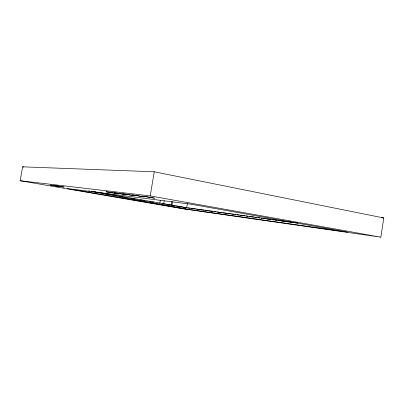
<?xml version="1.0" encoding="UTF-8"?>
<svg xmlns="http://www.w3.org/2000/svg" width="404" height="404" viewBox="0 0 404 404"><rect width="100%" height="100%" fill="white"/><g stroke="black" fill="none" stroke-linecap="round" stroke-linejoin="round"><path stroke-width="0.61" d="M380.826 237.173L383.8 217.973L154.237 171.791L22.609 166.827L20.2 180.729L182.714 208.752L380.826 237.173L150.217 195.915L20.2 180.729M159.802 203.328L160.312 200.253M163.696 203.858L164.211 200.748M171.644 201.667L171.069 205.141L175.018 205.798M171.953 205.262L172.528 201.778M297.793 223.079L185.926 207.565L185.694 208.964L67.205 188.496L190.941 204.212L347.47 232.068L185.694 208.964L90.991 191.329M187.431 203.237L186.673 207.823L176.245 206.01M150.217 195.915L154.237 171.791M381.295 217.706L383.8 217.973M162.024 203.631L163.14 203.783M187.921 207.999L189.799 208.257M191.047 208.434L195.425 209.04M196.672 209.216L204.172 210.257M205.424 210.434L207.297 210.691M208.55 210.868L212.923 211.474M214.171 211.651L216.049 211.908M217.296 212.085L221.675 212.691M222.922 212.868L227.295 213.474M228.548 213.65L230.421 213.908M231.674 214.085L233.547 214.342M234.8 214.519L236.047 214.691M237.299 214.867L239.173 215.125M240.425 215.302L244.799 215.908M246.046 216.084L247.925 216.342M249.172 216.519L253.55 217.125M254.798 217.302L256.671 217.559M257.924 217.736L259.797 217.993M261.05 218.17L262.297 218.342M263.549 218.519L265.423 218.776M266.675 218.953L271.049 219.559M272.296 219.736L274.175 219.993M275.422 220.17L276.674 220.342M277.922 220.518L279.8 220.776M281.048 220.953L285.421 221.559M287.3 221.821L288.547 221.993M289.799 222.17L291.047 222.341M164.312 203.969L165.539 204.182M166.766 204.394L170.453 205.035M105.747 193.935L106.989 194.152M115.069 195.556L116.312 195.768M121.902 196.743L123.144 196.96M124.387 197.172L125.629 197.389M131.224 198.364L132.467 198.576M133.709 198.793L134.951 199.01M140.542 199.98L141.784 200.197M143.026 200.414L144.268 200.626M149.859 201.601L151.101 201.818M152.348 202.03L153.591 202.247M94.758 191.698L96.001 191.915M97.238 192.132L185.926 207.565M22.609 166.827L23.846 167.054M88.516 190.87L89.754 191.097M52.464 185.325L50.429 185.083L58.964 186.451L52.464 185.325M57.58 185.946L55.444 185.689L64.211 187.092L57.58 185.946M109.252 192.188L105.964 191.789L117.12 193.567L109.252 192.188M117.574 193.193L114.08 192.769L125.629 194.612L117.574 193.193M126.467 194.263L122.715 193.809L134.684 195.718L126.437 194.263M135.89 195.405L131.916 194.925L144.339 196.899L135.89 195.405M145.996 196.622L141.743 196.112L154.656 198.162L145.996 196.622"/></g></svg>
